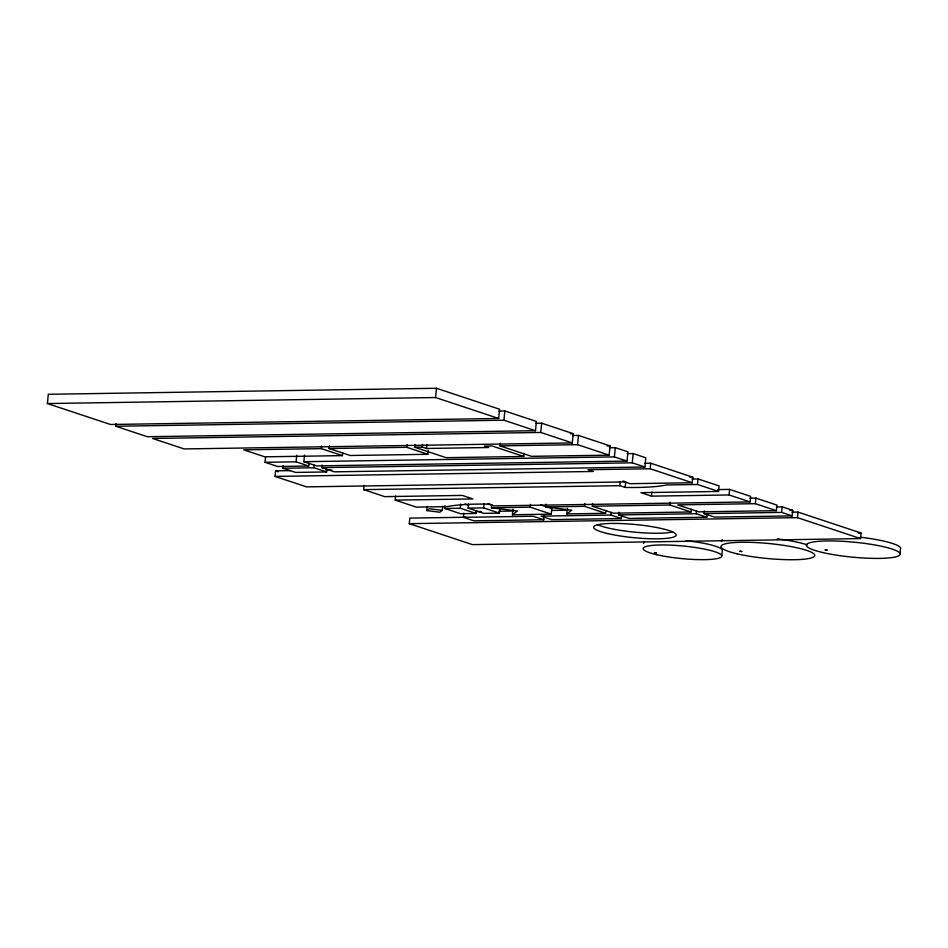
<?xml version="1.0" encoding="UTF-8"?>
<svg xmlns="http://www.w3.org/2000/svg" width="948" height="948" viewBox="0 0 948 948"><rect width="100%" height="100%" fill="white"/><g stroke="black" fill="none" stroke-linecap="round" stroke-linejoin="round"><path stroke-width="1.42" d="M47.4 403.552L48.289 394.285L436.459 388.277L499.572 409.228L498.684 418.483L110.513 424.491L47.4 403.552L435.57 397.532L498.684 418.483M498.932 411.065L504.834 410.97L536.39 421.445L535.501 430.7L147.331 436.72L115.775 426.245L116.035 423.602M308.977 463.371L308.728 466.013L277.669 466.499L265.049 462.304L265.558 457.019M644.782 463.299L650.707 463.205L692.775 477.176L692.241 482.733L630.136 483.693L624.874 481.94L306.583 486.881L275.027 476.406L275.56 470.848L290.361 470.623M326.859 469.307L326.61 471.95L295.551 472.424L282.931 468.241L283.191 465.598M308.728 466.013L296.108 461.818L296.736 455.206M609.374 447.729L615.288 447.634L627.92 451.829L627.019 461.084L316.49 465.895L303.87 461.7L304.498 455.087M326.61 471.95L313.989 467.755L314.238 465.113M342.69 452.978L342.429 455.621L321.396 448.641L321.645 445.998M627.256 453.665L633.181 453.571L645.801 457.766L644.913 467.02L334.371 471.831L321.751 467.637L322 464.994M428.212 450.336L427.832 454.293L350.191 455.502L329.157 448.523L329.406 445.88M395.636 495.958L395.233 500.117L472.874 498.921L462.351 495.425L384.722 496.634L363.676 489.642L364.079 485.483M427.832 454.293L406.787 447.314L407.048 444.671M523.995 453.819L523.746 456.462L446.105 457.671L414.549 447.195L414.809 444.553M792.066 512.181L797.979 512.086L861.092 533.037L860.559 538.594L472.388 544.614L409.275 523.663L409.809 518.106L465.895 517.241M523.746 456.462L492.19 445.998L484.416 446.117L488.635 447.515L426.517 448.475L422.31 447.077L422.571 444.434M426.517 448.475L426.908 444.505M435.57 397.532L436.459 388.277M442.728 506.196L442.325 510.356L439.825 512.216L426.801 510.593L427.192 506.433M476.406 510.711L476.133 513.484L460.61 513.733L444.825 508.495L445.098 505.711M476.133 513.484L460.349 508.246L460.752 504.087M544.152 515.582L543.749 519.753L473.882 520.831L463.359 517.335L463.762 513.176M499.821 508.958L499.418 513.129L483.895 513.366L468.122 508.128L468.513 503.969M499.418 513.129L483.646 507.891L484.049 503.72M512.986 509.195L512.441 514.752L517.454 511.019L491.408 507.773L491.68 504.988M572.616 435.499L578.47 435.416L610.038 445.892L609.137 455.147L531.508 456.344L499.952 445.868L500.2 443.226M535.501 430.7L503.945 420.225L504.834 410.97M540.573 504.869L551.795 508.602L551.262 514.148L530.228 507.168L530.489 504.395M541.652 423.187L573.208 433.663L572.319 442.929L540.763 432.454L541.652 423.187L535.75 423.282M567.331 508.353L566.786 513.911L571.798 510.178L545.752 506.931L546.024 504.146M609.137 455.147L577.581 444.671L578.47 435.416M605.879 510.534L605.606 513.306L584.572 506.327L584.833 503.542M691.27 509.206L691.009 511.979L613.368 513.188L592.334 506.208L592.595 503.424M627.019 461.084L614.399 456.889L615.288 447.634M621.651 515.771L621.39 518.544L610.868 515.048L611.14 512.276M692.123 479.013L698.036 478.918L719.082 485.909L718.548 491.455L697.503 484.475L666.456 484.961A89.491 14.303 5.5 0 1 625.135 487.426L619.874 485.672L620.276 481.513M707.054 514.444L706.781 517.217L629.152 518.426L618.629 514.93L618.902 512.157M625.135 487.426L625.668 481.868L623.037 480.991M644.913 467.02L632.28 462.825L633.181 453.571M692.241 482.733L650.162 468.762L650.707 463.205M717.885 489.583L729.593 489.393L750.638 496.385L750.105 501.93L729.059 494.951L651.43 496.148L651.833 491.988M691.009 511.979L669.963 505L670.236 502.227M697.503 484.475L698.036 478.918M706.781 517.217L696.259 513.733L696.531 510.948M776.341 506.943L782.195 506.848L792.718 510.344L792.184 515.902L714.543 517.098L704.032 513.615L704.293 510.83M721.784 555.552L722.329 549.994A39.567 6.328 5.5 0 0 686.103 540.716M729.059 494.951L729.593 489.393M755.9 498.127L776.933 505.106L776.4 510.664L755.366 503.672L755.9 498.127L750.034 498.221M792.184 515.902L781.662 512.406L782.195 506.848M860.559 538.594L797.446 517.644L797.979 512.086M900.067 553.514L900.6 547.956A47.104 7.525 5.5 0 0 860.002 537.196M426.801 510.593L429.302 508.732L442.325 510.356M115.775 426.245L503.945 420.225M540.763 432.454L152.592 438.462L184.149 448.937L572.319 442.929M570.258 433.71L573.208 433.663M321.396 448.641L243.755 449.838L264.8 456.829L342.429 455.621M329.157 448.523L406.787 447.314M414.549 447.195L422.31 447.077M499.952 445.868L577.581 444.671M607.099 445.939L610.038 445.892M265.049 462.304L296.108 461.818M303.87 461.7L614.399 456.889M282.931 468.241L313.989 467.755M321.751 467.637L632.28 462.825M325.887 470.066L331.812 469.971M650.162 468.762L588.056 469.722L593.318 471.464L275.027 476.406M689.824 477.223L692.775 477.176M363.676 489.642L619.874 485.672M718.548 491.455L640.907 492.664L651.43 496.148M750.105 501.93L493.908 505.9L488.647 504.158A89.491 14.303 5.5 0 0 447.326 506.623L416.279 507.109L395.233 500.117M444.825 508.495L460.349 508.246M468.122 508.128L483.646 507.891M491.408 507.773L530.228 507.168M545.752 506.931L584.572 506.327M592.334 506.208L669.963 505M755.366 503.672L677.725 504.881L698.771 511.861L776.4 510.664M475.541 511.6L481.371 511.517M498.838 511.245L513.389 511.019M551.724 510.427L567.734 510.178M512.441 514.752L551.262 514.148M566.786 513.911L605.606 513.306M789.791 510.391L792.718 510.344M463.359 517.335L533.238 516.257L543.749 519.753M610.868 515.048L541 516.139L551.511 519.623L621.39 518.544M618.629 514.93L696.259 513.733M704.032 513.615L781.662 512.406M409.275 523.663L797.446 517.644M858.141 533.084L861.092 533.037M488.125 503.649L492.071 504.952M464.828 504.004L468.774 505.32M275.56 470.848L278.297 471.76M643.751 543.536A39.567 6.328 5.5 0 1 644.367 541.936M721.677 541.592A47.104 7.525 5.5 0 1 722.388 539.696M777.289 538.843A47.104 7.525 5.5 0 1 807.258 544.839M672.57 531.958A41.451 6.624 5.5 0 1 634.354 532.124A41.451 6.624 5.5 0 1 597.43 524.588M825.21 549.982L827.059 550.172L825.21 549.982M739.807 551.298L741.668 551.487L739.807 551.298M654.464 552.601L656.265 552.85L654.464 552.601M656.727 554.699A39.567 6.328 5.5 0 0 721.179 557.14A39.567 6.328 5.5 0 0 669.608 545.1A39.567 6.328 5.5 0 0 656.727 554.699M737.212 553.833A47.104 7.525 5.5 0 0 813.941 556.737A47.104 7.525 5.5 0 0 752.546 542.41A47.104 7.525 5.5 0 0 737.212 553.833M822.615 552.506A47.104 7.525 5.5 0 0 899.344 555.421A47.104 7.525 5.5 0 0 837.949 541.083A47.104 7.525 5.5 0 0 822.615 552.506M607.905 533.629A41.451 6.624 5.5 0 0 675.438 536.189A41.451 6.624 5.5 0 0 621.402 523.569A41.451 6.624 5.5 0 0 607.905 533.629"/></g></svg>
